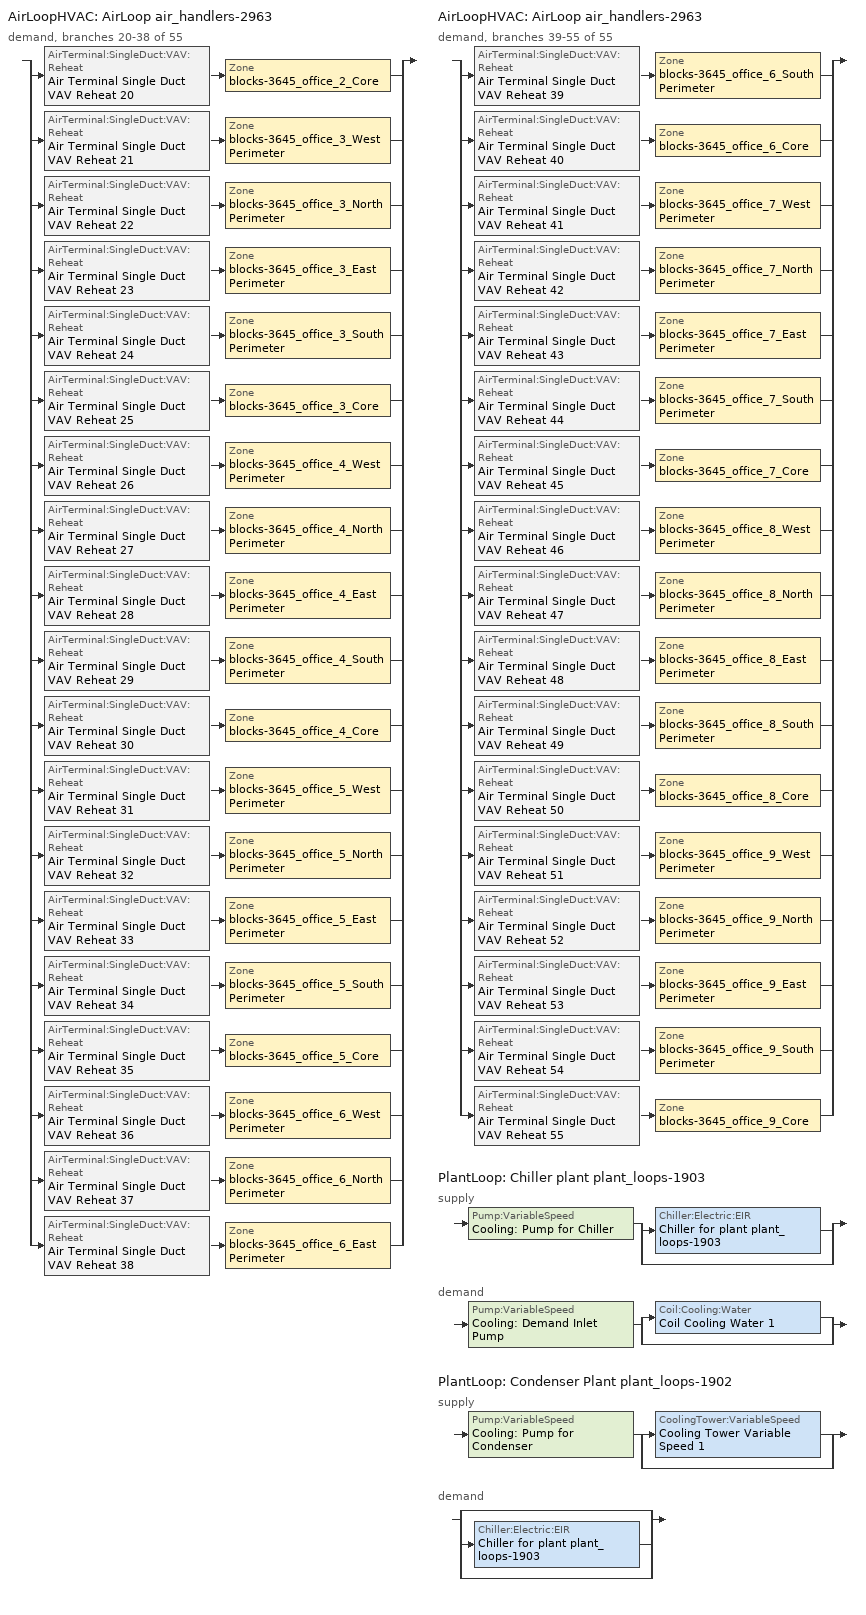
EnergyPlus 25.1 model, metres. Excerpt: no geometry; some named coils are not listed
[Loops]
AirLoopHVAC 'AirLoop air_handlers-2963'
 demand, branches 20-38 of 55: split
  | AirTerminal:SingleDuct:VAV:Reheat 'Air Terminal Single Duct VAV Reheat 20' > Zone 'blocks-3645_office_2_Core'
  | AirTerminal:SingleDuct:VAV:Reheat 'Air Terminal Single Duct VAV Reheat 21' > Zone 'blocks-3645_office_3_West Perimeter'
  | AirTerminal:SingleDuct:VAV:Reheat 'Air Terminal Single Duct VAV Reheat 22' > Zone 'blocks-3645_office_3_North Perimeter'
  | AirTerminal:SingleDuct:VAV:Reheat 'Air Terminal Single Duct VAV Reheat 23' > Zone 'blocks-3645_office_3_East Perimeter'
  | AirTerminal:SingleDuct:VAV:Reheat 'Air Terminal Single Duct VAV Reheat 24' > Zone 'blocks-3645_office_3_South Perimeter'
  | AirTerminal:SingleDuct:VAV:Reheat 'Air Terminal Single Duct VAV Reheat 25' > Zone 'blocks-3645_office_3_Core'
  | AirTerminal:SingleDuct:VAV:Reheat 'Air Terminal Single Duct VAV Reheat 26' > Zone 'blocks-3645_office_4_West Perimeter'
  | AirTerminal:SingleDuct:VAV:Reheat 'Air Terminal Single Duct VAV Reheat 27' > Zone 'blocks-3645_office_4_North Perimeter'
  | AirTerminal:SingleDuct:VAV:Reheat 'Air Terminal Single Duct VAV Reheat 28' > Zone 'blocks-3645_office_4_East Perimeter'
  | AirTerminal:SingleDuct:VAV:Reheat 'Air Terminal Single Duct VAV Reheat 29' > Zone 'blocks-3645_office_4_South Perimeter'
  | AirTerminal:SingleDuct:VAV:Reheat 'Air Terminal Single Duct VAV Reheat 30' > Zone 'blocks-3645_office_4_Core'
  | AirTerminal:SingleDuct:VAV:Reheat 'Air Terminal Single Duct VAV Reheat 31' > Zone 'blocks-3645_office_5_West Perimeter'
  | AirTerminal:SingleDuct:VAV:Reheat 'Air Terminal Single Duct VAV Reheat 32' > Zone 'blocks-3645_office_5_North Perimeter'
  | AirTerminal:SingleDuct:VAV:Reheat 'Air Terminal Single Duct VAV Reheat 33' > Zone 'blocks-3645_office_5_East Perimeter'
  | AirTerminal:SingleDuct:VAV:Reheat 'Air Terminal Single Duct VAV Reheat 34' > Zone 'blocks-3645_office_5_South Perimeter'
  | AirTerminal:SingleDuct:VAV:Reheat 'Air Terminal Single Duct VAV Reheat 35' > Zone 'blocks-3645_office_5_Core'
  | AirTerminal:SingleDuct:VAV:Reheat 'Air Terminal Single Duct VAV Reheat 36' > Zone 'blocks-3645_office_6_West Perimeter'
  | AirTerminal:SingleDuct:VAV:Reheat 'Air Terminal Single Duct VAV Reheat 37' > Zone 'blocks-3645_office_6_North Perimeter'
  | AirTerminal:SingleDuct:VAV:Reheat 'Air Terminal Single Duct VAV Reheat 38' > Zone 'blocks-3645_office_6_East Perimeter'
AirLoopHVAC 'AirLoop air_handlers-2963'
 demand, branches 39-55 of 55: split
  | AirTerminal:SingleDuct:VAV:Reheat 'Air Terminal Single Duct VAV Reheat 39' > Zone 'blocks-3645_office_6_South Perimeter'
  | AirTerminal:SingleDuct:VAV:Reheat 'Air Terminal Single Duct VAV Reheat 40' > Zone 'blocks-3645_office_6_Core'
  | AirTerminal:SingleDuct:VAV:Reheat 'Air Terminal Single Duct VAV Reheat 41' > Zone 'blocks-3645_office_7_West Perimeter'
  | AirTerminal:SingleDuct:VAV:Reheat 'Air Terminal Single Duct VAV Reheat 42' > Zone 'blocks-3645_office_7_North Perimeter'
  | AirTerminal:SingleDuct:VAV:Reheat 'Air Terminal Single Duct VAV Reheat 43' > Zone 'blocks-3645_office_7_East Perimeter'
  | AirTerminal:SingleDuct:VAV:Reheat 'Air Terminal Single Duct VAV Reheat 44' > Zone 'blocks-3645_office_7_South Perimeter'
  | AirTerminal:SingleDuct:VAV:Reheat 'Air Terminal Single Duct VAV Reheat 45' > Zone 'blocks-3645_office_7_Core'
  | AirTerminal:SingleDuct:VAV:Reheat 'Air Terminal Single Duct VAV Reheat 46' > Zone 'blocks-3645_office_8_West Perimeter'
  | AirTerminal:SingleDuct:VAV:Reheat 'Air Terminal Single Duct VAV Reheat 47' > Zone 'blocks-3645_office_8_North Perimeter'
  | AirTerminal:SingleDuct:VAV:Reheat 'Air Terminal Single Duct VAV Reheat 48' > Zone 'blocks-3645_office_8_East Perimeter'
  | AirTerminal:SingleDuct:VAV:Reheat 'Air Terminal Single Duct VAV Reheat 49' > Zone 'blocks-3645_office_8_South Perimeter'
  | AirTerminal:SingleDuct:VAV:Reheat 'Air Terminal Single Duct VAV Reheat 50' > Zone 'blocks-3645_office_8_Core'
  | AirTerminal:SingleDuct:VAV:Reheat 'Air Terminal Single Duct VAV Reheat 51' > Zone 'blocks-3645_office_9_West Perimeter'
  | AirTerminal:SingleDuct:VAV:Reheat 'Air Terminal Single Duct VAV Reheat 52' > Zone 'blocks-3645_office_9_North Perimeter'
  | AirTerminal:SingleDuct:VAV:Reheat 'Air Terminal Single Duct VAV Reheat 53' > Zone 'blocks-3645_office_9_East Perimeter'
  | AirTerminal:SingleDuct:VAV:Reheat 'Air Terminal Single Duct VAV Reheat 54' > Zone 'blocks-3645_office_9_South Perimeter'
  | AirTerminal:SingleDuct:VAV:Reheat 'Air Terminal Single Duct VAV Reheat 55' > Zone 'blocks-3645_office_9_Core'
PlantLoop 'Chiller plant plant_loops-1903'
 supply: Pump:VariableSpeed 'Cooling: Pump for Chiller' > split
  | Chiller:Electric:EIR 'Chiller for plant plant_loops-1903'
  | bypass
 demand: Pump:VariableSpeed 'Cooling: Demand Inlet Pump' > split
  | Coil:Cooling:Water 'Coil Cooling Water 1'
  | bypass
PlantLoop 'Condenser Plant plant_loops-1902'
 supply: Pump:VariableSpeed 'Cooling: Pump for Condenser' > split
  | CoolingTower:VariableSpeed 'Cooling Tower Variable Speed 1'
  | bypass
 demand: split
  | bypass
  | Chiller:Electric:EIR 'Chiller for plant plant_loops-1903'
  | bypass
[ZoneControl:Thermostat]
Name | Zone or ZoneList | Control Type Schedule | Control 1
blocks-3645_office_2_Core Thermostat | blocks-3645_office_2_Core | blocks-3645_office_2_Core Thermostat Schedule | Thermostat Setpoint Dual Setpoint 20
blocks-3645_office_3_Core Thermostat | blocks-3645_office_3_Core | blocks-3645_office_3_Core Thermostat Schedule | Thermostat Setpoint Dual Setpoint 25
blocks-3645_office_3_East Perimeter Thermostat | blocks-3645_office_3_East Perimeter | blocks-3645_office_3_East Perimeter Thermostat Schedule | Thermostat Setpoint Dual Setpoint 23
blocks-3645_office_3_North Perimeter Thermostat | blocks-3645_office_3_North Perimeter | blocks-3645_office_3_North Perimeter Thermostat Schedule | Thermostat Setpoint Dual Setpoint 22
blocks-3645_office_3_South Perimeter Thermostat | blocks-3645_office_3_South Perimeter | blocks-3645_office_3_South Perimeter Thermostat Schedule | Thermostat Setpoint Dual Setpoint 24
blocks-3645_office_3_West Perimeter Thermostat | blocks-3645_office_3_West Perimeter | blocks-3645_office_3_West Perimeter Thermostat Schedule | Thermostat Setpoint Dual Setpoint 21
blocks-3645_office_4_Core Thermostat | blocks-3645_office_4_Core | blocks-3645_office_4_Core Thermostat Schedule | Thermostat Setpoint Dual Setpoint 30
blocks-3645_office_4_East Perimeter Thermostat | blocks-3645_office_4_East Perimeter | blocks-3645_office_4_East Perimeter Thermostat Schedule | Thermostat Setpoint Dual Setpoint 28
blocks-3645_office_4_North Perimeter Thermostat | blocks-3645_office_4_North Perimeter | blocks-3645_office_4_North Perimeter Thermostat Schedule | Thermostat Setpoint Dual Setpoint 27
blocks-3645_office_4_South Perimeter Thermostat | blocks-3645_office_4_South Perimeter | blocks-3645_office_4_South Perimeter Thermostat Schedule | Thermostat Setpoint Dual Setpoint 29
blocks-3645_office_4_West Perimeter Thermostat | blocks-3645_office_4_West Perimeter | blocks-3645_office_4_West Perimeter Thermostat Schedule | Thermostat Setpoint Dual Setpoint 26
blocks-3645_office_5_Core Thermostat | blocks-3645_office_5_Core | blocks-3645_office_5_Core Thermostat Schedule | Thermostat Setpoint Dual Setpoint 35
blocks-3645_office_5_East Perimeter Thermostat | blocks-3645_office_5_East Perimeter | blocks-3645_office_5_East Perimeter Thermostat Schedule | Thermostat Setpoint Dual Setpoint 33
blocks-3645_office_5_North Perimeter Thermostat | blocks-3645_office_5_North Perimeter | blocks-3645_office_5_North Perimeter Thermostat Schedule | Thermostat Setpoint Dual Setpoint 32
blocks-3645_office_5_South Perimeter Thermostat | blocks-3645_office_5_South Perimeter | blocks-3645_office_5_South Perimeter Thermostat Schedule | Thermostat Setpoint Dual Setpoint 34
blocks-3645_office_5_West Perimeter Thermostat | blocks-3645_office_5_West Perimeter | blocks-3645_office_5_West Perimeter Thermostat Schedule | Thermostat Setpoint Dual Setpoint 31
blocks-3645_office_6_Core Thermostat | blocks-3645_office_6_Core | blocks-3645_office_6_Core Thermostat Schedule | Thermostat Setpoint Dual Setpoint 40
blocks-3645_office_6_East Perimeter Thermostat | blocks-3645_office_6_East Perimeter | blocks-3645_office_6_East Perimeter Thermostat Schedule | Thermostat Setpoint Dual Setpoint 38
blocks-3645_office_6_North Perimeter Thermostat | blocks-3645_office_6_North Perimeter | blocks-3645_office_6_North Perimeter Thermostat Schedule | Thermostat Setpoint Dual Setpoint 37
blocks-3645_office_6_South Perimeter Thermostat | blocks-3645_office_6_South Perimeter | blocks-3645_office_6_South Perimeter Thermostat Schedule | Thermostat Setpoint Dual Setpoint 39
blocks-3645_office_6_West Perimeter Thermostat | blocks-3645_office_6_West Perimeter | blocks-3645_office_6_West Perimeter Thermostat Schedule | Thermostat Setpoint Dual Setpoint 36
blocks-3645_office_7_Core Thermostat | blocks-3645_office_7_Core | blocks-3645_office_7_Core Thermostat Schedule | Thermostat Setpoint Dual Setpoint 45
blocks-3645_office_7_East Perimeter Thermostat | blocks-3645_office_7_East Perimeter | blocks-3645_office_7_East Perimeter Thermostat Schedule | Thermostat Setpoint Dual Setpoint 43
blocks-3645_office_7_North Perimeter Thermostat | blocks-3645_office_7_North Perimeter | blocks-3645_office_7_North Perimeter Thermostat Schedule | Thermostat Setpoint Dual Setpoint 42
blocks-3645_office_7_South Perimeter Thermostat | blocks-3645_office_7_South Perimeter | blocks-3645_office_7_South Perimeter Thermostat Schedule | Thermostat Setpoint Dual Setpoint 44
blocks-3645_office_7_West Perimeter Thermostat | blocks-3645_office_7_West Perimeter | blocks-3645_office_7_West Perimeter Thermostat Schedule | Thermostat Setpoint Dual Setpoint 41
blocks-3645_office_8_Core Thermostat | blocks-3645_office_8_Core | blocks-3645_office_8_Core Thermostat Schedule | Thermostat Setpoint Dual Setpoint 50
blocks-3645_office_8_East Perimeter Thermostat | blocks-3645_office_8_East Perimeter | blocks-3645_office_8_East Perimeter Thermostat Schedule | Thermostat Setpoint Dual Setpoint 48
blocks-3645_office_8_North Perimeter Thermostat | blocks-3645_office_8_North Perimeter | blocks-3645_office_8_North Perimeter Thermostat Schedule | Thermostat Setpoint Dual Setpoint 47
blocks-3645_office_8_South Perimeter Thermostat | blocks-3645_office_8_South Perimeter | blocks-3645_office_8_South Perimeter Thermostat Schedule | Thermostat Setpoint Dual Setpoint 49
blocks-3645_office_8_West Perimeter Thermostat | blocks-3645_office_8_West Perimeter | blocks-3645_office_8_West Perimeter Thermostat Schedule | Thermostat Setpoint Dual Setpoint 46
blocks-3645_office_9_Core Thermostat | blocks-3645_office_9_Core | blocks-3645_office_9_Core Thermostat Schedule | Thermostat Setpoint Dual Setpoint 55
blocks-3645_office_9_East Perimeter Thermostat | blocks-3645_office_9_East Perimeter | blocks-3645_office_9_East Perimeter Thermostat Schedule | Thermostat Setpoint Dual Setpoint 53
blocks-3645_office_9_North Perimeter Thermostat | blocks-3645_office_9_North Perimeter | blocks-3645_office_9_North Perimeter Thermostat Schedule | Thermostat Setpoint Dual Setpoint 52
blocks-3645_office_9_South Perimeter Thermostat | blocks-3645_office_9_South Perimeter | blocks-3645_office_9_South Perimeter Thermostat Schedule | Thermostat Setpoint Dual Setpoint 54
blocks-3645_office_9_West Perimeter Thermostat | blocks-3645_office_9_West Perimeter | blocks-3645_office_9_West Perimeter Thermostat Schedule | Thermostat Setpoint Dual Setpoint 51
[ThermostatSetpoint:DualSetpoint] Heating Setpoint Temperature Schedule=PNNL_TSPR_Office_Heating_Schedule; Cooling Setpoint Temperature Schedule=PNNL_TSPR_Office_Cooling_Schedule
Thermostat Setpoint Dual Setpoint 20; Thermostat Setpoint Dual Setpoint 25; Thermostat Setpoint Dual Setpoint 23; Thermostat Setpoint Dual Setpoint 22; Thermostat Setpoint Dual Setpoint 24; Thermostat Setpoint Dual Setpoint 21; Thermostat Setpoint Dual Setpoint 30; Thermostat Setpoint Dual Setpoint 28; Thermostat Setpoint Dual Setpoint 27; Thermostat Setpoint Dual Setpoint 29; Thermostat Setpoint Dual Setpoint 26; Thermostat Setpoint Dual Setpoint 35; Thermostat Setpoint Dual Setpoint 33; Thermostat Setpoint Dual Setpoint 32; Thermostat Setpoint Dual Setpoint 34; Thermostat Setpoint Dual Setpoint 31; Thermostat Setpoint Dual Setpoint 40; Thermostat Setpoint Dual Setpoint 38; Thermostat Setpoint Dual Setpoint 37; Thermostat Setpoint Dual Setpoint 39; Thermostat Setpoint Dual Setpoint 36; Thermostat Setpoint Dual Setpoint 45; Thermostat Setpoint Dual Setpoint 43; Thermostat Setpoint Dual Setpoint 42; Thermostat Setpoint Dual Setpoint 44; Thermostat Setpoint Dual Setpoint 41; Thermostat Setpoint Dual Setpoint 50; Thermostat Setpoint Dual Setpoint 48; Thermostat Setpoint Dual Setpoint 47; Thermostat Setpoint Dual Setpoint 49; Thermostat Setpoint Dual Setpoint 46; Thermostat Setpoint Dual Setpoint 55; Thermostat Setpoint Dual Setpoint 53; Thermostat Setpoint Dual Setpoint 52; Thermostat Setpoint Dual Setpoint 54; Thermostat Setpoint Dual Setpoint 51
[AirTerminal:SingleDuct:VAV:Reheat] Availability Schedule=Always_On; Maximum Air Flow Rate {m3/s}=Autosize; Zone Minimum Air Flow Input Method=Constant; Constant Minimum Air Flow Fraction=0.2; Fixed Minimum Air Flow Rate {m3/s}=0; Maximum Hot Water or Steam Flow Rate {m3/s}=Autosize; Minimum Hot Water or Steam Flow Rate {m3/s}=0; Convergence Tolerance=0.001; Damper Heating Action=Normal; Maximum Flow per Zone Floor Area During Reheat {m3/s-m2}=Autocalculate; Maximum Flow Fraction During Reheat=Autocalculate; Maximum Reheat Air Temperature {C}=35
Name | Reheat Coil
Air Terminal Single Duct VAV Reheat 20 | Coil Heating Electric 21
Air Terminal Single Duct VAV Reheat 25 | Coil Heating Electric 26
Air Terminal Single Duct VAV Reheat 23 | Coil Heating Electric 24
Air Terminal Single Duct VAV Reheat 22 | Coil Heating Electric 23
Air Terminal Single Duct VAV Reheat 24 | Coil Heating Electric 25
Air Terminal Single Duct VAV Reheat 21 | Coil Heating Electric 22
Air Terminal Single Duct VAV Reheat 30 | Coil Heating Electric 31
Air Terminal Single Duct VAV Reheat 28 | Coil Heating Electric 29
Air Terminal Single Duct VAV Reheat 27 | Coil Heating Electric 28
Air Terminal Single Duct VAV Reheat 29 | Coil Heating Electric 30
Air Terminal Single Duct VAV Reheat 26 | Coil Heating Electric 27
Air Terminal Single Duct VAV Reheat 35 | Coil Heating Electric 36
Air Terminal Single Duct VAV Reheat 33 | Coil Heating Electric 34
Air Terminal Single Duct VAV Reheat 32 | Coil Heating Electric 33
Air Terminal Single Duct VAV Reheat 34 | Coil Heating Electric 35
Air Terminal Single Duct VAV Reheat 31 | Coil Heating Electric 32
Air Terminal Single Duct VAV Reheat 40 | Coil Heating Electric 41
Air Terminal Single Duct VAV Reheat 38 | Coil Heating Electric 39
Air Terminal Single Duct VAV Reheat 37 | Coil Heating Electric 38
Air Terminal Single Duct VAV Reheat 39 | Coil Heating Electric 40
Air Terminal Single Duct VAV Reheat 36 | Coil Heating Electric 37
Air Terminal Single Duct VAV Reheat 45 | Coil Heating Electric 46
Air Terminal Single Duct VAV Reheat 43 | Coil Heating Electric 44
Air Terminal Single Duct VAV Reheat 42 | Coil Heating Electric 43
Air Terminal Single Duct VAV Reheat 44 | Coil Heating Electric 45
Air Terminal Single Duct VAV Reheat 41 | Coil Heating Electric 42
Air Terminal Single Duct VAV Reheat 50 | Coil Heating Electric 51
Air Terminal Single Duct VAV Reheat 48 | Coil Heating Electric 49
Air Terminal Single Duct VAV Reheat 47 | Coil Heating Electric 48
Air Terminal Single Duct VAV Reheat 49 | Coil Heating Electric 50
Air Terminal Single Duct VAV Reheat 46 | Coil Heating Electric 47
Air Terminal Single Duct VAV Reheat 55 | Coil Heating Electric 56
Air Terminal Single Duct VAV Reheat 53 | Coil Heating Electric 54
Air Terminal Single Duct VAV Reheat 52 | Coil Heating Electric 53
Air Terminal Single Duct VAV Reheat 54 | Coil Heating Electric 55
Air Terminal Single Duct VAV Reheat 51 | Coil Heating Electric 52
[Coil:Heating:Electric] Availability Schedule=Always_On; Efficiency=1; Nominal Capacity {W}=Autosize
Coil Heating Electric 21; Coil Heating Electric 26; Coil Heating Electric 24; Coil Heating Electric 23; Coil Heating Electric 25; Coil Heating Electric 22; Coil Heating Electric 31; Coil Heating Electric 29; Coil Heating Electric 28; Coil Heating Electric 30; Coil Heating Electric 27; Coil Heating Electric 36; Coil Heating Electric 34; Coil Heating Electric 33; Coil Heating Electric 35; Coil Heating Electric 32; Coil Heating Electric 41; Coil Heating Electric 39; Coil Heating Electric 38; Coil Heating Electric 40; Coil Heating Electric 37; Coil Heating Electric 46; Coil Heating Electric 44; Coil Heating Electric 43; Coil Heating Electric 45; Coil Heating Electric 42; Coil Heating Electric 51; Coil Heating Electric 49; Coil Heating Electric 48; Coil Heating Electric 50; Coil Heating Electric 47; Coil Heating Electric 56; Coil Heating Electric 54; Coil Heating Electric 53; Coil Heating Electric 55; Coil Heating Electric 52
[Zone equipment]
blocks-3645_office_2_Core: Air Terminal Single Duct VAV Reheat 20
blocks-3645_office_3_Core: Air Terminal Single Duct VAV Reheat 25
blocks-3645_office_3_East Perimeter: Air Terminal Single Duct VAV Reheat 23
blocks-3645_office_3_North Perimeter: Air Terminal Single Duct VAV Reheat 22
blocks-3645_office_3_South Perimeter: Air Terminal Single Duct VAV Reheat 24
blocks-3645_office_3_West Perimeter: Air Terminal Single Duct VAV Reheat 21
blocks-3645_office_4_Core: Air Terminal Single Duct VAV Reheat 30
blocks-3645_office_4_East Perimeter: Air Terminal Single Duct VAV Reheat 28
blocks-3645_office_4_North Perimeter: Air Terminal Single Duct VAV Reheat 27
blocks-3645_office_4_South Perimeter: Air Terminal Single Duct VAV Reheat 29
blocks-3645_office_4_West Perimeter: Air Terminal Single Duct VAV Reheat 26
blocks-3645_office_5_Core: Air Terminal Single Duct VAV Reheat 35
blocks-3645_office_5_East Perimeter: Air Terminal Single Duct VAV Reheat 33
blocks-3645_office_5_North Perimeter: Air Terminal Single Duct VAV Reheat 32
blocks-3645_office_5_South Perimeter: Air Terminal Single Duct VAV Reheat 34
blocks-3645_office_5_West Perimeter: Air Terminal Single Duct VAV Reheat 31
blocks-3645_office_6_Core: Air Terminal Single Duct VAV Reheat 40
blocks-3645_office_6_East Perimeter: Air Terminal Single Duct VAV Reheat 38
blocks-3645_office_6_North Perimeter: Air Terminal Single Duct VAV Reheat 37
blocks-3645_office_6_South Perimeter: Air Terminal Single Duct VAV Reheat 39
blocks-3645_office_6_West Perimeter: Air Terminal Single Duct VAV Reheat 36
blocks-3645_office_7_Core: Air Terminal Single Duct VAV Reheat 45
blocks-3645_office_7_East Perimeter: Air Terminal Single Duct VAV Reheat 43
blocks-3645_office_7_North Perimeter: Air Terminal Single Duct VAV Reheat 42
blocks-3645_office_7_South Perimeter: Air Terminal Single Duct VAV Reheat 44
blocks-3645_office_7_West Perimeter: Air Terminal Single Duct VAV Reheat 41
blocks-3645_office_8_Core: Air Terminal Single Duct VAV Reheat 50
blocks-3645_office_8_East Perimeter: Air Terminal Single Duct VAV Reheat 48
blocks-3645_office_8_North Perimeter: Air Terminal Single Duct VAV Reheat 47
blocks-3645_office_8_South Perimeter: Air Terminal Single Duct VAV Reheat 49
blocks-3645_office_8_West Perimeter: Air Terminal Single Duct VAV Reheat 46
blocks-3645_office_9_Core: Air Terminal Single Duct VAV Reheat 55
blocks-3645_office_9_East Perimeter: Air Terminal Single Duct VAV Reheat 53
blocks-3645_office_9_North Perimeter: Air Terminal Single Duct VAV Reheat 52
blocks-3645_office_9_South Perimeter: Air Terminal Single Duct VAV Reheat 54
blocks-3645_office_9_West Perimeter: Air Terminal Single Duct VAV Reheat 51
[Sizing:Zone] Zone Cooling Design Supply Air Temperature Input Method=TemperatureDifference; Zone Cooling Design Supply Air Temperature {C}=14; Zone Cooling Design Supply Air Temperature Difference {deltaC}=11.11; Zone Heating Design Supply Air Temperature Input Method=TemperatureDifference; Zone Heating Design Supply Air Temperature {C}=40; Zone Heating Design Supply Air Temperature Difference {deltaC}=11.11; Zone Cooling Design Supply Air Humidity Ratio {kgWater/kgDryAir}=0.0085; Zone Heating Design Supply Air Humidity Ratio {kgWater/kgDryAir}=0.008; Design Specification Outdoor Air Object=PNNL_TSPR_DCV_Office_0.00037_m3_per_s_m2_Outdoor_Air_62.2_Multizone_Adjusted; Cooling Design Air Flow Method=DesignDay; Cooling Design Air Flow Rate {m3/s}=0; Cooling Minimum Air Flow per Zone Floor Area {m3/s-m2}=0.000762; Cooling Minimum Air Flow {m3/s}=0; Cooling Minimum Air Flow Fraction=0; Heating Design Air Flow Method=DesignDay; Heating Design Air Flow Rate {m3/s}=0; Heating Maximum Air Flow per Zone Floor Area {m3/s-m2}=0.002032; Heating Maximum Air Flow {m3/s}=0.141576; Heating Maximum Air Flow Fraction=0.3; Account for Dedicated Outdoor Air System=No; Dedicated Outdoor Air System Control Strategy=NeutralSupplyAir; Dedicated Outdoor Air Low Setpoint Temperature for Design {C}=autosize; Dedicated Outdoor Air High Setpoint Temperature for Design {C}=autosize; Zone Load Sizing Method=Sensible Load Only No Latent Load; Zone Latent Cooling Design Supply Air Humidity Ratio Input Method=HumidityRatioDifference; Zone Cooling Design Supply Air Humidity Ratio Difference {kgWater/kgDryAir}=0.005; Zone Latent Heating Design Supply Air Humidity Ratio Input Method=HumidityRatioDifference; Zone Humidification Design Supply Air Humidity Ratio Difference {kgWater/kgDryAir}=0.005
Name | Design Specification Zone Air Distribution Object
blocks-3645_office_2_Core | blocks-3645_office_2_Core Design Spec Zone Air Dist
blocks-3645_office_3_Core | blocks-3645_office_3_Core Design Spec Zone Air Dist
blocks-3645_office_3_East Perimeter | blocks-3645_office_3_East Perimeter Design Spec Zone Air Dist
blocks-3645_office_3_North Perimeter | blocks-3645_office_3_North Perimeter Design Spec Zone Air Dist
blocks-3645_office_3_South Perimeter | blocks-3645_office_3_South Perimeter Design Spec Zone Air Dist
blocks-3645_office_3_West Perimeter | blocks-3645_office_3_West Perimeter Design Spec Zone Air Dist
blocks-3645_office_4_Core | blocks-3645_office_4_Core Design Spec Zone Air Dist
blocks-3645_office_4_East Perimeter | blocks-3645_office_4_East Perimeter Design Spec Zone Air Dist
blocks-3645_office_4_North Perimeter | blocks-3645_office_4_North Perimeter Design Spec Zone Air Dist
blocks-3645_office_4_South Perimeter | blocks-3645_office_4_South Perimeter Design Spec Zone Air Dist
blocks-3645_office_4_West Perimeter | blocks-3645_office_4_West Perimeter Design Spec Zone Air Dist
blocks-3645_office_5_Core | blocks-3645_office_5_Core Design Spec Zone Air Dist
blocks-3645_office_5_East Perimeter | blocks-3645_office_5_East Perimeter Design Spec Zone Air Dist
blocks-3645_office_5_North Perimeter | blocks-3645_office_5_North Perimeter Design Spec Zone Air Dist
blocks-3645_office_5_South Perimeter | blocks-3645_office_5_South Perimeter Design Spec Zone Air Dist
blocks-3645_office_5_West Perimeter | blocks-3645_office_5_West Perimeter Design Spec Zone Air Dist
blocks-3645_office_6_Core | blocks-3645_office_6_Core Design Spec Zone Air Dist
blocks-3645_office_6_East Perimeter | blocks-3645_office_6_East Perimeter Design Spec Zone Air Dist
blocks-3645_office_6_North Perimeter | blocks-3645_office_6_North Perimeter Design Spec Zone Air Dist
blocks-3645_office_6_South Perimeter | blocks-3645_office_6_South Perimeter Design Spec Zone Air Dist
blocks-3645_office_6_West Perimeter | blocks-3645_office_6_West Perimeter Design Spec Zone Air Dist
blocks-3645_office_7_Core | blocks-3645_office_7_Core Design Spec Zone Air Dist
blocks-3645_office_7_East Perimeter | blocks-3645_office_7_East Perimeter Design Spec Zone Air Dist
blocks-3645_office_7_North Perimeter | blocks-3645_office_7_North Perimeter Design Spec Zone Air Dist
blocks-3645_office_7_South Perimeter | blocks-3645_office_7_South Perimeter Design Spec Zone Air Dist
blocks-3645_office_7_West Perimeter | blocks-3645_office_7_West Perimeter Design Spec Zone Air Dist
blocks-3645_office_8_Core | blocks-3645_office_8_Core Design Spec Zone Air Dist
blocks-3645_office_8_East Perimeter | blocks-3645_office_8_East Perimeter Design Spec Zone Air Dist
blocks-3645_office_8_North Perimeter | blocks-3645_office_8_North Perimeter Design Spec Zone Air Dist
blocks-3645_office_8_South Perimeter | blocks-3645_office_8_South Perimeter Design Spec Zone Air Dist
blocks-3645_office_8_West Perimeter | blocks-3645_office_8_West Perimeter Design Spec Zone Air Dist
blocks-3645_office_9_Core | blocks-3645_office_9_Core Design Spec Zone Air Dist
blocks-3645_office_9_East Perimeter | blocks-3645_office_9_East Perimeter Design Spec Zone Air Dist
blocks-3645_office_9_North Perimeter | blocks-3645_office_9_North Perimeter Design Spec Zone Air Dist
blocks-3645_office_9_South Perimeter | blocks-3645_office_9_South Perimeter Design Spec Zone Air Dist
blocks-3645_office_9_West Perimeter | blocks-3645_office_9_West Perimeter Design Spec Zone Air Dist
[DesignSpecification:ZoneAirDistribution] Zone Air Distribution Effectiveness in Cooling Mode=1; Zone Air Distribution Effectiveness in Heating Mode=1
blocks-3645_office_2_Core Design Spec Zone Air Dist; blocks-3645_office_3_Core Design Spec Zone Air Dist; blocks-3645_office_3_East Perimeter Design Spec Zone Air Dist; blocks-3645_office_3_North Perimeter Design Spec Zone Air Dist; blocks-3645_office_3_South Perimeter Design Spec Zone Air Dist; blocks-3645_office_3_West Perimeter Design Spec Zone Air Dist; blocks-3645_office_4_Core Design Spec Zone Air Dist; blocks-3645_office_4_East Perimeter Design Spec Zone Air Dist; blocks-3645_office_4_North Perimeter Design Spec Zone Air Dist; blocks-3645_office_4_South Perimeter Design Spec Zone Air Dist; blocks-3645_office_4_West Perimeter Design Spec Zone Air Dist; blocks-3645_office_5_Core Design Spec Zone Air Dist; blocks-3645_office_5_East Perimeter Design Spec Zone Air Dist; blocks-3645_office_5_North Perimeter Design Spec Zone Air Dist; blocks-3645_office_5_South Perimeter Design Spec Zone Air Dist; blocks-3645_office_5_West Perimeter Design Spec Zone Air Dist; blocks-3645_office_6_Core Design Spec Zone Air Dist; blocks-3645_office_6_East Perimeter Design Spec Zone Air Dist; blocks-3645_office_6_North Perimeter Design Spec Zone Air Dist; blocks-3645_office_6_South Perimeter Design Spec Zone Air Dist; blocks-3645_office_6_West Perimeter Design Spec Zone Air Dist; blocks-3645_office_7_Core Design Spec Zone Air Dist; blocks-3645_office_7_East Perimeter Design Spec Zone Air Dist; blocks-3645_office_7_North Perimeter Design Spec Zone Air Dist; blocks-3645_office_7_South Perimeter Design Spec Zone Air Dist; blocks-3645_office_7_West Perimeter Design Spec Zone Air Dist; blocks-3645_office_8_Core Design Spec Zone Air Dist; blocks-3645_office_8_East Perimeter Design Spec Zone Air Dist; blocks-3645_office_8_North Perimeter Design Spec Zone Air Dist; blocks-3645_office_8_South Perimeter Design Spec Zone Air Dist; blocks-3645_office_8_West Perimeter Design Spec Zone Air Dist; blocks-3645_office_9_Core Design Spec Zone Air Dist; blocks-3645_office_9_East Perimeter Design Spec Zone Air Dist; blocks-3645_office_9_North Perimeter Design Spec Zone Air Dist; blocks-3645_office_9_South Perimeter Design Spec Zone Air Dist; blocks-3645_office_9_West Perimeter Design Spec Zone Air Dist
[DesignSpecification:OutdoorAir]
PNNL_TSPR_DCV_Office_0.00037_m3_per_s_m2_Outdoor_Air_62.2_Multizone_Adjusted: Outdoor Air Method=Sum; Outdoor Air Flow per Person {m3/s-person}=0; Outdoor Air Flow per Zone Floor Area {m3/s-m2}=0.000462046; Outdoor Air Flow per Zone {m3/s}=0; Outdoor Air Flow Air Changes per Hour {1/hr}=0
[PlantLoop] Fluid Type=Water; Maximum Loop Temperature {C}=100; Minimum Loop Temperature {C}=0; Maximum Loop Flow Rate {m3/s}=Autosize; Minimum Loop Flow Rate {m3/s}=0; Plant Loop Volume {m3}=Autocalculate; Load Distribution Scheme=Optimal; Plant Loop Demand Calculation Scheme=SingleSetpoint
Name | Plant Equipment Operation Scheme | Common Pipe Simulation
Chiller plant plant_loops-1903 | Chiller plant plant_loops-1903 Operation Schemes | CommonPipe
Condenser Plant plant_loops-1902 | Condenser Plant plant_loops-1902 Operation Schemes
[Sizing:Plant] Sizing Option=NonCoincident; Zone Timesteps in Averaging Window=1; Coincident Sizing Factor Mode=None
Name | Loop Type | Design Loop Exit Temperature {C} | Loop Design Temperature Difference {deltaC}
Chiller plant plant_loops-1903 | Cooling | 6.67 | 5.6
Condenser Plant plant_loops-1902 | Condenser | 29.4 | 5.54
[Pump:VariableSpeed] Design Maximum Flow Rate {m3/s}=Autosize; Design Power Consumption {W}=Autosize; Motor Efficiency=0.9; Fraction of Motor Inefficiencies to Fluid Stream=0; Coefficient 1 of the Part Load Performance Curve=0; Design Minimum Flow Rate {m3/s}=0; Pump Control Type=Intermittent; Skin Loss Radiative Fraction=0.5; Design Power Sizing Method=PowerPerFlowPerPressure; Design Electric Power per Unit Flow Rate {W/(m3/s)}=348701.1; Design Shaft Power per Unit Flow Rate per Unit Head {W/((m3/s)-Pa)}=1.28205; Design Minimum Flow Rate Fraction=0
Name | Design Pump Head {Pa} | Coefficient 2 of the Part Load Performance Curve | Coefficient 3 of the Part Load Performance Curve | Coefficient 4 of the Part Load Performance Curve
Cooling: Pump for Chiller | 35643.7 | 3.2485 | -4.7443 | 2.5294
Cooling: Demand Inlet Pump | 120297 | 0.5726 | -0.301 | 0.7347
Cooling: Pump for Condenser | 179332 | 0.5726 | -0.301 | 0.7347
[Chiller:Electric:EIR]
Chiller for plant plant_loops-1903: Reference Capacity {W}=Autosize; Reference COP {W/W}=5.1721; Reference Leaving Chilled Water Temperature {C}=6.67; Reference Entering Condenser Fluid Temperature {C}=29.4; Reference Chilled Water Flow Rate {m3/s}=Autosize; Reference Condenser Fluid Flow Rate {m3/s}=Autosize; Cooling Capacity Function of Temperature Curve=Curve Biquadratic 1; Electric Input to Cooling Output Ratio Function of Temperature Curve=Curve Biquadratic 2; Electric Input to Cooling Output Ratio Function of Part Load Ratio Curve=Curve Quadratic 1; Minimum Part Load Ratio=0.1; Maximum Part Load Ratio=1; Optimum Part Load Ratio=1; Minimum Unloading Ratio=0.2; Condenser Type=WaterCooled; Condenser Fan Power Ratio {W/W}=0; Fraction of Compressor Electric Consumption Rejected by Condenser=1; Leaving Chilled Water Lower Temperature Limit {C}=2; Chiller Flow Mode=ConstantFlow; Sizing Factor=1
[SetpointManager:OutdoorAirReset]
Setpoint Manager Outdoor Air Reset 1: Control Variable=Temperature; Setpoint at Outdoor Low Temperature {C}=12.22; Outdoor Low Temperature {C}=15.67; Setpoint at Outdoor High Temperature {C}=6.67; Outdoor High Temperature {C}=26.67
[SetpointManager:Scheduled] Control Variable=Temperature
Name | Schedule
Setpoint Manager Scheduled 1 | Secondary CHW Temp - 44F
Cooling Tower Setpoint Manager | Tower-Loop-Temperature-Schedule
[PlantEquipmentOperationSchemes] Control Scheme 1 Schedule=Always On Discrete
Name | Control Scheme 1
Chiller plant plant_loops-1903 Operation Schemes | Chiller plant plant_loops-1903 Cooling Operation Scheme
Condenser Plant plant_loops-1902 Operation Schemes | Condenser Plant plant_loops-1902 Cooling Operation Scheme
[PlantEquipmentOperation:CoolingLoad] Load Range 1 Lower Limit {W}=0; Load Range 1 Upper Limit {W}=1000000000
Name | Range 1 Equipment List
Chiller plant plant_loops-1903 Cooling Operation Scheme | Chiller plant plant_loops-1903 Cooling Equipment List
Condenser Plant plant_loops-1902 Cooling Operation Scheme | Condenser Plant plant_loops-1902 Cooling Equipment List
[PlantEquipmentList]
Chiller plant plant_loops-1903 Cooling Equipment List: Chiller for plant plant_loops-1903
Condenser Plant plant_loops-1902 Cooling Equipment List: Cooling Tower Variable Speed 1
[CoolingTower:VariableSpeed]
Cooling Tower Variable Speed 1: Model Type=YorkCalc; Design Inlet Air Wet-Bulb Temperature {C}=20; Design Approach Temperature {deltaC}=3.88889; Design Range Temperature {deltaC}=5.55556; Design Water Flow Rate {m3/s}=0.0202019; Design Air Flow Rate {m3/s}=Autosize; Design Fan Power {W}=3001.36; Fan Power Ratio Function of Air Flow Rate Ratio Curve=TSPR Cooling Tower Fan Power Ratio Function of Air Flow Rate; Minimum Air Flow Rate Ratio=0.25; Fraction of Tower Capacity in Free Convection Regime=0.125; Basin Heater Capacity {W/K}=0; Basin Heater Setpoint Temperature {C}=2; Evaporation Loss Mode=SaturatedExit; Evaporation Loss Factor {percent/K}=0.2; Drift Loss Percent {percent}=0.008; Blowdown Calculation Mode=ConcentrationRatio; Blowdown Concentration Ratio=3; Number of Cells=2; Cell Control=MaximalCell; Cell Minimum  Water Flow Rate Fraction=0.5; Cell Maximum Water Flow Rate Fraction=2.5; Sizing Factor=1
[Schedule:Day:Interval]
PNNL_TSPR_Office_Heating_Schedule_Week_Day: No, 01:00, 15.5556, 02:00, 15.5556, 03:00, 15.5556, 04:00, 15.5556, 05:00, 15.5556, 06:00, 17.7778, 07:00, 19.4444, 08:00, 21.1111, 09:00, 21.1111, 10:00, 21.1111, 11:00, 21.1111, 12:00, 21.1111, 13:00, 21.1111, 14:00, 21.1111, 15:00, 21.1111, 16:00, 21.1111, 17:00, 21.1111, 18:00, 21.1111, 19:00, 21.1111, 20:00, 21.1111, 21:00, 21.1111, 22:00, 21.1111, 23:00, 15.5556, 24:00, 15.5556
PNNL_TSPR_Office_Heating_Schedule_Saturday: No, 01:00, 15.5556, 02:00, 15.5556, 03:00, 15.5556, 04:00, 15.5556, 05:00, 15.5556, 06:00, 17.7778, 07:00, 19.4444, 08:00, 21.1111, 09:00, 21.1111, 10:00, 21.1111, 11:00, 21.1111, 12:00, 21.1111, 13:00, 21.1111, 14:00, 21.1111, 15:00, 21.1111, 16:00, 21.1111, 17:00, 21.1111, 18:00, 15.5556, 19:00, 15.5556, 20:00, 15.5556, 21:00, 15.5556, 22:00, 15.5556, 23:00, 15.5556, 24:00, 15.5556
PNNL_TSPR_Office_Heating_Schedule_Sunday: No, 01:00, 15.5556, 02:00, 15.5556, 03:00, 15.5556, 04:00, 15.5556, 05:00, 15.5556, 06:00, 15.5556, 07:00, 15.5556, 08:00, 15.5556, 09:00, 15.5556, 10:00, 15.5556, 11:00, 15.5556, 12:00, 15.5556, 13:00, 15.5556, 14:00, 15.5556, 15:00, 15.5556, 16:00, 15.5556, 17:00, 15.5556, 18:00, 15.5556, 19:00, 15.5556, 20:00, 15.5556, 21:00, 15.5556, 22:00, 15.5556, 23:00, 15.5556, 24:00, 15.5556
PNNL_TSPR_Office_Heating_Schedule_Summer_Design_Day: No, 01:00, 15.6, 02:00, 15.6, 03:00, 15.6, 04:00, 15.6, 05:00, 15.6, 06:00, 15.6, 07:00, 15.6, 08:00, 15.6, 09:00, 15.6, 10:00, 15.6, 11:00, 15.6, 12:00, 15.6, 13:00, 15.6, 14:00, 15.6, 15:00, 15.6, 16:00, 15.6, 17:00, 15.6, 18:00, 15.6, 19:00, 15.6, 20:00, 15.6, 21:00, 15.6, 22:00, 15.6, 23:00, 15.6, 24:00, 15.6
PNNL_TSPR_Office_Heating_Schedule_Winter_Design_Day: No, 01:00, 15.6, 02:00, 15.6, 03:00, 15.6, 04:00, 15.6, 05:00, 15.6, 06:00, 17.6, 07:00, 19.6, 08:00, 21, 09:00, 21, 10:00, 21, 11:00, 21, 12:00, 21, 13:00, 21, 14:00, 21, 15:00, 21, 16:00, 21, 17:00, 21, 18:00, 21, 19:00, 21, 20:00, 21, 21:00, 21, 22:00, 21, 23:00, 15.6, 24:00, 15.6
PNNL_TSPR_Office_Cooling_Schedule_Week_Day: No, 01:00, 26.6667, 02:00, 26.6667, 03:00, 26.6667, 04:00, 26.6667, 05:00, 26.6667, 06:00, 25.5556, 07:00, 25, 08:00, 23.8889, 09:00, 23.8889, 10:00, 23.8889, 11:00, 23.8889, 12:00, 23.8889, 13:00, 23.8889, 14:00, 23.8889, 15:00, 23.8889, 16:00, 23.8889, 17:00, 23.8889, 18:00, 23.8889, 19:00, 23.8889, 20:00, 23.8889, 21:00, 23.8889, 22:00, 23.8889, 23:00, 26.6667, 24:00, 26.6667
PNNL_TSPR_Office_Cooling_Schedule_Saturday: No, 01:00, 26.6667, 02:00, 26.6667, 03:00, 26.6667, 04:00, 26.6667, 05:00, 26.6667, 06:00, 25.5556, 07:00, 25, 08:00, 23.8889, 09:00, 23.8889, 10:00, 23.8889, 11:00, 23.8889, 12:00, 23.8889, 13:00, 23.8889, 14:00, 23.8889, 15:00, 23.8889, 16:00, 23.8889, 17:00, 23.8889, 18:00, 26.6667, 19:00, 26.6667, 20:00, 26.6667, 21:00, 26.6667, 22:00, 26.6667, 23:00, 26.6667, 24:00, 26.6667
PNNL_TSPR_Office_Cooling_Schedule_Sunday: No, 01:00, 26.6667, 02:00, 26.6667, 03:00, 26.6667, 04:00, 26.6667, 05:00, 26.6667, 06:00, 26.6667, 07:00, 26.6667, 08:00, 26.6667, 09:00, 26.6667, 10:00, 26.6667, 11:00, 26.6667, 12:00, 26.6667, 13:00, 26.6667, 14:00, 26.6667, 15:00, 26.6667, 16:00, 26.6667, 17:00, 26.6667, 18:00, 26.6667, 19:00, 26.6667, 20:00, 26.6667, 21:00, 26.6667, 22:00, 26.6667, 23:00, 26.6667, 24:00, 26.6667
PNNL_TSPR_Office_Cooling_Schedule_Summer_Design_Day: No, 01:00, 26.7, 02:00, 26.7, 03:00, 26.7, 04:00, 26.7, 05:00, 26.7, 06:00, 25.7, 07:00, 25, 08:00, 24, 09:00, 24, 10:00, 24, 11:00, 24, 12:00, 24, 13:00, 24, 14:00, 24, 15:00, 24, 16:00, 24, 17:00, 24, 18:00, 24, 19:00, 24, 20:00, 24, 21:00, 24, 22:00, 24, 23:00, 26.7, 24:00, 26.7
PNNL_TSPR_Office_Cooling_Schedule_Winter_Design_Day: No, 01:00, 26.7, 02:00, 26.7, 03:00, 26.7, 04:00, 26.7, 05:00, 26.7, 06:00, 26.7, 07:00, 26.7, 08:00, 26.7, 09:00, 26.7, 10:00, 26.7, 11:00, 26.7, 12:00, 26.7, 13:00, 26.7, 14:00, 26.7, 15:00, 26.7, 16:00, 26.7, 17:00, 26.7, 18:00, 26.7, 19:00, 26.7, 20:00, 26.7, 21:00, 26.7, 22:00, 26.7, 23:00, 26.7, 24:00, 26.7
Always_On_Default; Always_On_Summer_Design_Day; Always_On_Winter_Design_Day: No, 24:00, 1
Secondary CHW Temp Default: No, 24:00, 6.66667
[Schedule:Week:Daily]
PNNL_TSPR_Office_Heating_Schedule Week Rule - Jan1-Jan3: PNNL_TSPR_Office_Heating_Schedule_Week_Day, PNNL_TSPR_Office_Heating_Schedule_Week_Day, PNNL_TSPR_Office_Heating_Schedule_Week_Day, PNNL_TSPR_Office_Heating_Schedule_Week_Day, PNNL_TSPR_Office_Heating_Schedule_Week_Day, PNNL_TSPR_Office_Heating_Schedule_Week_Day, PNNL_TSPR_Office_Heating_Schedule_Saturday, PNNL_TSPR_Office_Heating_Schedule_Week_Day, PNNL_TSPR_Office_Heating_Schedule_Summer_Design_Day, PNNL_TSPR_Office_Heating_Schedule_Winter_Design_Day, PNNL_TSPR_Office_Heating_Schedule_Week_Day, PNNL_TSPR_Office_Heating_Schedule_Week_Day
PNNL_TSPR_Office_Heating_Schedule Week Rule - Jan4-Dec31: PNNL_TSPR_Office_Heating_Schedule_Sunday, PNNL_TSPR_Office_Heating_Schedule_Week_Day, PNNL_TSPR_Office_Heating_Schedule_Week_Day, PNNL_TSPR_Office_Heating_Schedule_Week_Day, PNNL_TSPR_Office_Heating_Schedule_Week_Day, PNNL_TSPR_Office_Heating_Schedule_Week_Day, PNNL_TSPR_Office_Heating_Schedule_Saturday, PNNL_TSPR_Office_Heating_Schedule_Week_Day, PNNL_TSPR_Office_Heating_Schedule_Summer_Design_Day, PNNL_TSPR_Office_Heating_Schedule_Winter_Design_Day, PNNL_TSPR_Office_Heating_Schedule_Week_Day, PNNL_TSPR_Office_Heating_Schedule_Week_Day
PNNL_TSPR_Office_Cooling_Schedule Week Rule - Jan1-Jan3: PNNL_TSPR_Office_Cooling_Schedule_Week_Day, PNNL_TSPR_Office_Cooling_Schedule_Week_Day, PNNL_TSPR_Office_Cooling_Schedule_Week_Day, PNNL_TSPR_Office_Cooling_Schedule_Week_Day, PNNL_TSPR_Office_Cooling_Schedule_Week_Day, PNNL_TSPR_Office_Cooling_Schedule_Week_Day, PNNL_TSPR_Office_Cooling_Schedule_Saturday, PNNL_TSPR_Office_Cooling_Schedule_Week_Day, PNNL_TSPR_Office_Cooling_Schedule_Summer_Design_Day, PNNL_TSPR_Office_Cooling_Schedule_Winter_Design_Day, PNNL_TSPR_Office_Cooling_Schedule_Week_Day, PNNL_TSPR_Office_Cooling_Schedule_Week_Day
PNNL_TSPR_Office_Cooling_Schedule Week Rule - Jan4-Dec31: PNNL_TSPR_Office_Cooling_Schedule_Sunday, PNNL_TSPR_Office_Cooling_Schedule_Week_Day, PNNL_TSPR_Office_Cooling_Schedule_Week_Day, PNNL_TSPR_Office_Cooling_Schedule_Week_Day, PNNL_TSPR_Office_Cooling_Schedule_Week_Day, PNNL_TSPR_Office_Cooling_Schedule_Week_Day, PNNL_TSPR_Office_Cooling_Schedule_Saturday, PNNL_TSPR_Office_Cooling_Schedule_Week_Day, PNNL_TSPR_Office_Cooling_Schedule_Summer_Design_Day, PNNL_TSPR_Office_Cooling_Schedule_Winter_Design_Day, PNNL_TSPR_Office_Cooling_Schedule_Week_Day, PNNL_TSPR_Office_Cooling_Schedule_Week_Day
Always_On Week Rule - Jan1-Dec31: Always_On_Default, Always_On_Default, Always_On_Default, Always_On_Default, Always_On_Default, Always_On_Default, Always_On_Default, Always_On_Default, Always_On_Summer_Design_Day, Always_On_Winter_Design_Day, Always_On_Default, Always_On_Default
Secondary CHW Temp - 44F Week Rule - Jan1-Dec31: Secondary CHW Temp Default, Secondary CHW Temp Default, Secondary CHW Temp Default, Secondary CHW Temp Default, Secondary CHW Temp Default, Secondary CHW Temp Default, Secondary CHW Temp Default, Secondary CHW Temp Default, Secondary CHW Temp Default, Secondary CHW Temp Default, Secondary CHW Temp Default, Secondary CHW Temp Default
[Schedule:Year]
PNNL_TSPR_Office_Heating_Schedule: PNNL_TSPR_Office_Heating_Schedule Week Rule - Jan1-Jan3, 1, 1, 1, 3, PNNL_TSPR_Office_Heating_Schedule Week Rule - Jan4-Dec31, 1, 4, 12, 31
PNNL_TSPR_Office_Cooling_Schedule: PNNL_TSPR_Office_Cooling_Schedule Week Rule - Jan1-Jan3, 1, 1, 1, 3, PNNL_TSPR_Office_Cooling_Schedule Week Rule - Jan4-Dec31, 1, 4, 12, 31
Always_On: Always_On Week Rule - Jan1-Dec31, 1, 1, 12, 31
Secondary CHW Temp - 44F: Secondary CHW Temp - 44F Week Rule - Jan1-Dec31, 1, 1, 12, 31
[Schedule:Compact]
blocks-3645_office_2_Core Thermostat Schedule; blocks-3645_office_3_Core Thermostat Schedule; blocks-3645_office_3_East Perimeter Thermostat Schedule; blocks-3645_office_3_North Perimeter Thermostat Schedule; blocks-3645_office_3_South Perimeter Thermostat Schedule; blocks-3645_office_3_West Perimeter Thermostat Schedule; blocks-3645_office_4_Core Thermostat Schedule; blocks-3645_office_4_East Perimeter Thermostat Schedule; blocks-3645_office_4_North Perimeter Thermostat Schedule; blocks-3645_office_4_South Perimeter Thermostat Schedule; blocks-3645_office_4_West Perimeter Thermostat Schedule; blocks-3645_office_5_Core Thermostat Schedule; blocks-3645_office_5_East Perimeter Thermostat Schedule; blocks-3645_office_5_North Perimeter Thermostat Schedule; blocks-3645_office_5_South Perimeter Thermostat Schedule; blocks-3645_office_5_West Perimeter Thermostat Schedule; blocks-3645_office_6_Core Thermostat Schedule; blocks-3645_office_6_East Perimeter Thermostat Schedule; blocks-3645_office_6_North Perimeter Thermostat Schedule; blocks-3645_office_6_South Perimeter Thermostat Schedule; blocks-3645_office_6_West Perimeter Thermostat Schedule; blocks-3645_office_7_Core Thermostat Schedule; blocks-3645_office_7_East Perimeter Thermostat Schedule; blocks-3645_office_7_North Perimeter Thermostat Schedule; blocks-3645_office_7_South Perimeter Thermostat Schedule; blocks-3645_office_7_West Perimeter Thermostat Schedule; blocks-3645_office_8_Core Thermostat Schedule; blocks-3645_office_8_East Perimeter Thermostat Schedule; blocks-3645_office_8_North Perimeter Thermostat Schedule; blocks-3645_office_8_South Perimeter Thermostat Schedule; blocks-3645_office_8_West Perimeter Thermostat Schedule; blocks-3645_office_9_Core Thermostat Schedule; blocks-3645_office_9_East Perimeter Thermostat Schedule; blocks-3645_office_9_North Perimeter Thermostat Schedule; blocks-3645_office_9_South Perimeter Thermostat Schedule; blocks-3645_office_9_West Perimeter Thermostat Schedule: Through: 12/31, For: AllDays, Until: 24:00, 4
Tower-Loop-Temperature-Schedule: Through: 12/31, For: AllDays, Until: 24:00, 21.1
[Schedule:Constant]
Always On Discrete: OnOff, 1
[Curve:Biquadratic] Minimum Value of x=5; Maximum Value of x=10; Minimum Value of y=24; Maximum Value of y=35
Name | Coefficient1 Constant | Coefficient2 x | Coefficient3 x**2 | Coefficient4 y | Coefficient5 y**2 | Coefficient6 x*y
Curve Biquadratic 1 | 1.02152 | 0.0370359 | 0.000233248 | -0.00389405 | -6.52536e-05 | -0.000268045
Curve Biquadratic 2 | 0.701769 | -0.00452016 | 0.00053311 | -0.00549821 | 0.000544579 | -0.000729032
[Curve:Quadratic]
Curve Quadratic 1: Coefficient1 Constant=0.0636912; Coefficient2 x=0.584888; Coefficient3 x**2=0.352803; Minimum Value of x=0; Maximum Value of x=1
[Curve:Cubic]
TSPR Cooling Tower Fan Power Ratio Function of Air Flow Rate: Coefficient1 Constant=-0.0514; Coefficient2 x=-0.1724; Coefficient3 x**2=0.3051; Coefficient4 x**3=0.8791; Minimum Value of x=0.05; Maximum Value of x=1.2
